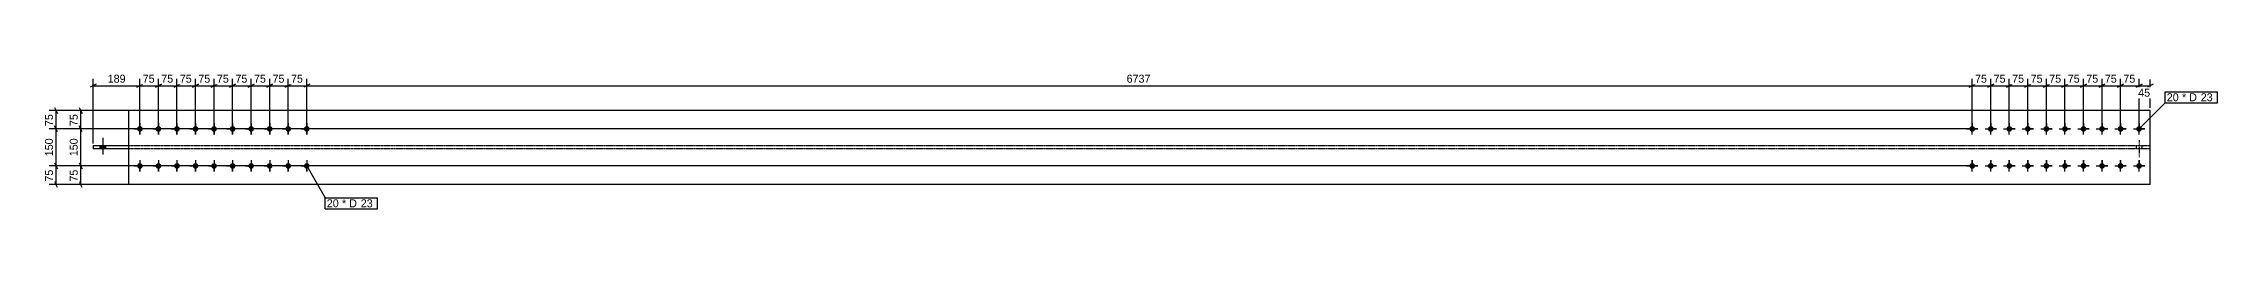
# Model space of a CAD drawing. Header units: millimetres. Extents: x 26 to 22666, y 32 to 1208.
# Drawn here: x 26 to 8820, y 32 to 582 of the extents above; entities that cross this region are included whole.
import ezdxf

# ---------------------------------------------------------------- set-up
doc = ezdxf.new("R2010")
doc.units = ezdxf.units.MM
doc.linetypes.add('DXK_LINE_DOT2', pattern=[3.9198, 1.9599, -1.9599])
doc.linetypes.add('DXK_LINE_DOT4', pattern=[0.9408, 0.4704, -0.4704])
doc.styles.add('Comic Sans MS', font='COMIC.TTF', dxfattribs={"height": 0.2})

msp = doc.modelspace()

# ---------------------------------------------------------------- hatches: boundary and pattern name
at = {"linetype": 'Continuous'}
for points in [[(415.7, 344.4, -1), (415.7, 367.4, -1)], [(490.7, 344.4, -1), (490.7, 367.4, -1)], [(565.7, 344.4, -1), (565.7, 367.4, -1)], [(640.7, 344.4, -1), (640.7, 367.4, -1)], [(715.7, 344.4, -1), (715.7, 367.4, -1)], [(790.7, 344.4, -1), (790.7, 367.4, -1)], [(865.7, 344.4, -1), (865.7, 367.4, -1)], [(940.7, 344.4, -1), (940.7, 367.4, -1)], [(1015.7, 344.4, -1), (1015.7, 367.4, -1)], [(1090.7, 344.4, -1), (1090.7, 367.4, -1)], [(7828.2, 367.4, -1), (7828.2, 344.4, -1)], [(7903.2, 367.4, -1), (7903.2, 344.4, -1)], [(7978.2, 367.4, -1), (7978.2, 344.4, -1)], [(8053.2, 367.4, -1), (8053.2, 344.4, -1)], [(8128.2, 367.4, -1), (8128.2, 344.4, -1)], [(8203.2, 367.4, -1), (8203.2, 344.4, -1)], [(8278.2, 367.4, -1), (8278.2, 344.4, -1)], [(8353.2, 367.4, -1), (8353.2, 344.4, -1)], [(8428.2, 367.4, -1), (8428.2, 344.4, -1)], [(8503.2, 367.4, -1), (8503.2, 344.4, -1)], [(277.4, 286.7), (255.4, 286.7), (255.4, 275.2), (277.4, 275.2)], [(277.4, 286.7), (255.4, 286.7), (255.4, 275.2), (277.4, 275.2)], [(277.4, 286.7), (255.4, 286.7), (255.4, 275.2), (277.4, 275.2)], [(277.4, 286.7), (255.4, 286.7), (255.4, 275.2), (277.4, 275.2)], [(277.4, 286.7), (255.4, 286.7), (255.4, 275.2), (277.4, 275.2)], [(415.7, 194.4, -1), (415.7, 217.4, -1)], [(490.7, 194.4, -1), (490.7, 217.4, -1)], [(565.7, 194.4, -1), (565.7, 217.4, -1)], [(640.7, 194.4, -1), (640.7, 217.4, -1)], [(715.7, 194.4, -1), (715.7, 217.4, -1)], [(790.7, 194.4, -1), (790.7, 217.4, -1)], [(865.7, 194.4, -1), (865.7, 217.4, -1)], [(940.7, 194.4, -1), (940.7, 217.4, -1)], [(1015.7, 194.4, -1), (1015.7, 217.4, -1)], [(1090.7, 194.4, -1), (1090.7, 217.4, -1)], [(7828.2, 217.4, -1), (7828.2, 194.4, -1)], [(7903.2, 217.4, -1), (7903.2, 194.4, -1)], [(7978.2, 217.4, -1), (7978.2, 194.4, -1)], [(8053.2, 217.4, -1), (8053.2, 194.4, -1)], [(8128.2, 217.4, -1), (8128.2, 194.4, -1)], [(8203.2, 217.4, -1), (8203.2, 194.4, -1)], [(8278.2, 217.4, -1), (8278.2, 194.4, -1)], [(8353.2, 217.4, -1), (8353.2, 194.4, -1)], [(8428.2, 217.4, -1), (8428.2, 194.4, -1)], [(8503.2, 217.4, -1), (8503.2, 194.4, -1)]]:
    msp.add_hatch(color=3, dxfattribs=at).paths.add_polyline_path(points)

# ---------------------------------------------------------------- linework, layer by layer
at = {"color": 8, "linetype": 'Continuous'}
for p, q in [((238.4, 536.9), (214.4, 524.9)), ((226.4, 296.7), (226.4, 559.3)), ((226.4, 530.9), (415.7, 530.9)), ((403.7, 524.9), (427.7, 536.9)), ((415.7, 365.9), (415.7, 559.3)), ((415.7, 365.9), (415.7, 559.3)), ((478.7, 524.9), (502.7, 536.9)), ((490.7, 365.9), (490.7, 559.3)), ((490.7, 530.9), (565.7, 530.9)), ((577.7, 536.9), (553.7, 524.9)), ((565.7, 365.9), (565.7, 559.3)), ((628.7, 524.9), (652.7, 536.9)), ((640.7, 365.9), (640.7, 559.3)), ((640.7, 530.9), (715.7, 530.9)), ((727.7, 536.9), (703.7, 524.9)), ((715.7, 365.9), (715.7, 559.3)), ((778.7, 524.9), (802.7, 536.9)), ((790.7, 365.9), (790.7, 559.3)), ((853.7, 524.9), (877.7, 536.9)), ((865.7, 365.9), (865.7, 559.3)), ((928.7, 524.9), (952.7, 536.9)), ((940.7, 365.9), (940.7, 559.3)), ((940.7, 530.9), (1015.7, 530.9)), ((1027.7, 536.9), (1003.7, 524.9)), ((1015.7, 365.9), (1015.7, 559.3)), ((1102.7, 536.9), (1078.7, 524.9)), ((1102.7, 536.9), (1078.7, 524.9)), ((1090.7, 365.9), (1090.7, 559.3)), ((1090.7, 365.9), (1090.7, 559.3)), ((1090.7, 530.9), (7828.2, 530.9)), ((7816.2, 524.9), (7840.2, 536.9)), ((7816.2, 524.9), (7840.2, 536.9)), ((7828.2, 365.9), (7828.2, 559.3)), ((7828.2, 365.9), (7828.2, 559.3)), ((7891.2, 524.9), (7915.2, 536.9)), ((7903.2, 365.9), (7903.2, 559.3)), ((7903.2, 530.9), (7978.2, 530.9)), ((7990.2, 536.9), (7966.2, 524.9)), ((7978.2, 365.9), (7978.2, 559.3)), ((8065.2, 536.9), (8041.2, 524.9)), ((8053.2, 365.9), (8053.2, 559.3)), ((8140.2, 536.9), (8116.2, 524.9)), ((8128.2, 365.9), (8128.2, 559.3)), ((8215.2, 536.9), (8191.2, 524.9)), ((8203.2, 365.9), (8203.2, 559.3)), ((8266.2, 524.9), (8290.2, 536.9)), ((8278.2, 365.9), (8278.2, 559.3)), ((8341.2, 524.9), (8365.2, 536.9)), ((8353.2, 365.9), (8353.2, 559.3)), ((8416.2, 524.9), (8440.2, 536.9)), ((8428.2, 365.9), (8428.2, 559.3)), ((8428.2, 530.9), (8503.2, 530.9)), ((8515.2, 536.9), (8491.2, 524.9)), ((8503.2, 365.9), (8503.2, 559.3)), ((8548.2, 440.9), (8548.2, 556.5)), ((170.4, 442.9), (182.4, 418.9)), ((76.4, 355.9), (76.4, 430.9)), ((7818.2, 430.9), (148, 430.9)), ((7818.2, 355.9), (148, 355.9)), ((182.4, 343.9), (170.4, 367.9)), ((176.4, 355.9), (176.4, 430.9)), ((7818.2, 205.9), (148, 205.9)), ((170.4, 217.9), (182.4, 193.9)), ((7818.2, 130.9), (148, 130.9)), ((182.4, 118.9), (170.4, 142.9))]:
    msp.add_line(p, q, dxfattribs=at)
at = {"color": 7, "linetype": 'Continuous'}
for p, q in [((8548.2, 430.9), (370.7, 430.9)), ((370.7, 130.9), (370.7, 430.9)), ((8548.2, 130.9), (8548.2, 430.9)), ((226.4, 286.7), (226.4, 275.2)), ((370.7, 286.7), (226.4, 286.7)), ((370.7, 275.2), (226.4, 275.2)), ((8548.2, 130.9), (370.7, 130.9))]:
    msp.add_line(p, q, dxfattribs=at)
at = {"color": 3, "linetype": 'Continuous'}
for p, q in [((392.7, 355.9), (408, 355.9)), ((438.7, 355.9), (392.7, 355.9)), ((415.7, 378.9), (415.7, 363.6)), ((415.7, 378.9), (415.7, 332.9)), ((438.7, 355.9), (423.4, 355.9)), ((467.7, 355.9), (483, 355.9)), ((513.7, 355.9), (467.7, 355.9)), ((490.7, 378.9), (490.7, 363.6)), ((490.7, 378.9), (490.7, 332.9)), ((513.7, 355.9), (498.4, 355.9)), ((542.7, 355.9), (558, 355.9)), ((588.7, 355.9), (542.7, 355.9)), ((565.7, 378.9), (565.7, 363.6)), ((565.7, 378.9), (565.7, 332.9)), ((588.7, 355.9), (573.4, 355.9)), ((617.7, 355.9), (633, 355.9)), ((663.7, 355.9), (617.7, 355.9)), ((640.7, 378.9), (640.7, 363.6)), ((640.7, 378.9), (640.7, 332.9)), ((663.7, 355.9), (648.4, 355.9)), ((692.7, 355.9), (708, 355.9)), ((738.7, 355.9), (692.7, 355.9)), ((715.7, 378.9), (715.7, 363.6)), ((715.7, 378.9), (715.7, 332.9)), ((738.7, 355.9), (723.4, 355.9)), ((767.7, 355.9), (783, 355.9)), ((813.7, 355.9), (767.7, 355.9)), ((790.7, 378.9), (790.7, 363.6)), ((790.7, 378.9), (790.7, 332.9)), ((813.7, 355.9), (798.4, 355.9)), ((842.7, 355.9), (858, 355.9)), ((888.7, 355.9), (842.7, 355.9)), ((865.7, 378.9), (865.7, 363.6)), ((865.7, 378.9), (865.7, 332.9)), ((888.7, 355.9), (873.4, 355.9)), ((917.7, 355.9), (933, 355.9)), ((963.7, 355.9), (917.7, 355.9)), ((940.7, 378.9), (940.7, 363.6)), ((940.7, 378.9), (940.7, 332.9)), ((963.7, 355.9), (948.4, 355.9)), ((992.7, 355.9), (1008, 355.9)), ((1038.7, 355.9), (992.7, 355.9)), ((1015.7, 378.9), (1015.7, 363.6)), ((1015.7, 378.9), (1015.7, 332.9)), ((1038.7, 355.9), (1023.4, 355.9)), ((1067.7, 355.9), (1083, 355.9)), ((1113.7, 355.9), (1067.7, 355.9)), ((1090.7, 378.9), (1090.7, 363.6)), ((1090.7, 378.9), (1090.7, 332.9)), ((1113.7, 355.9), (1098.4, 355.9)), ((7805.2, 355.9), (7851.2, 355.9)), ((7805.2, 355.9), (7820.5, 355.9)), ((7828.2, 332.9), (7828.2, 378.9)), ((7828.2, 378.9), (7828.2, 363.6)), ((7851.2, 355.9), (7835.8, 355.9)), ((7880.2, 355.9), (7926.2, 355.9)), ((7880.2, 355.9), (7895.5, 355.9)), ((7903.2, 332.9), (7903.2, 378.9)), ((7903.2, 378.9), (7903.2, 363.6)), ((7926.2, 355.9), (7910.8, 355.9)), ((7955.2, 355.9), (8001.2, 355.9)), ((7955.2, 355.9), (7970.5, 355.9)), ((7978.2, 332.9), (7978.2, 378.9)), ((7978.2, 378.9), (7978.2, 363.6)), ((8001.2, 355.9), (7985.8, 355.9)), ((8030.2, 355.9), (8076.2, 355.9)), ((8030.2, 355.9), (8045.5, 355.9)), ((8053.2, 332.9), (8053.2, 378.9)), ((8053.2, 378.9), (8053.2, 363.6)), ((8076.2, 355.9), (8060.8, 355.9)), ((8105.2, 355.9), (8151.2, 355.9)), ((8105.2, 355.9), (8120.5, 355.9)), ((8128.2, 332.9), (8128.2, 378.9)), ((8128.2, 378.9), (8128.2, 363.6)), ((8151.2, 355.9), (8135.8, 355.9)), ((8180.2, 355.9), (8226.2, 355.9)), ((8180.2, 355.9), (8195.5, 355.9)), ((8203.2, 332.9), (8203.2, 378.9)), ((8203.2, 378.9), (8203.2, 363.6)), ((8226.2, 355.9), (8210.8, 355.9)), ((8255.2, 355.9), (8301.2, 355.9)), ((8255.2, 355.9), (8270.5, 355.9)), ((8278.2, 332.9), (8278.2, 378.9)), ((8278.2, 378.9), (8278.2, 363.6)), ((8301.2, 355.9), (8285.8, 355.9)), ((8330.2, 355.9), (8376.2, 355.9)), ((8330.2, 355.9), (8345.5, 355.9)), ((8353.2, 332.9), (8353.2, 378.9)), ((8353.2, 378.9), (8353.2, 363.6)), ((8376.2, 355.9), (8360.8, 355.9)), ((8405.2, 355.9), (8451.2, 355.9)), ((8405.2, 355.9), (8420.5, 355.9)), ((8428.2, 332.9), (8428.2, 378.9)), ((8428.2, 378.9), (8428.2, 363.6)), ((8451.2, 355.9), (8435.8, 355.9)), ((8480.2, 355.9), (8526.2, 355.9)), ((8480.2, 355.9), (8495.5, 355.9)), ((8503.2, 332.9), (8503.2, 378.9)), ((8503.2, 378.9), (8503.2, 363.6)), ((8526.2, 355.9), (8510.8, 355.9)), ((255.4, 275.2), (255.4, 286.7)), ((255.4, 275.2), (255.4, 286.7)), ((255.4, 275.2), (255.4, 286.7)), ((255.4, 275.2), (255.4, 286.7)), ((255.4, 275.2), (255.4, 286.7)), ((266.4, 252), (266.4, 320.2)), ((266.4, 252), (266.4, 320.2)), ((266.4, 252), (266.4, 320.2)), ((266.4, 252), (266.4, 320.2)), ((266.4, 252), (266.4, 320.2)), ((277.4, 275.2), (277.4, 286.7)), ((277.4, 275.2), (277.4, 286.7)), ((277.4, 275.2), (277.4, 286.7)), ((277.4, 275.2), (277.4, 286.7)), ((277.4, 275.2), (277.4, 286.7)), ((415.7, 332.9), (415.7, 348.2)), ((490.7, 332.9), (490.7, 348.2)), ((565.7, 332.9), (565.7, 348.2)), ((640.7, 332.9), (640.7, 348.2)), ((715.7, 332.9), (715.7, 348.2)), ((790.7, 332.9), (790.7, 348.2)), ((865.7, 332.9), (865.7, 348.2)), ((940.7, 332.9), (940.7, 348.2)), ((1015.7, 332.9), (1015.7, 348.2)), ((1090.7, 332.9), (1090.7, 348.2)), ((7828.2, 332.9), (7828.2, 348.2)), ((7903.2, 332.9), (7903.2, 348.2)), ((7978.2, 332.9), (7978.2, 348.2)), ((8053.2, 332.9), (8053.2, 348.2)), ((8128.2, 332.9), (8128.2, 348.2)), ((8203.2, 332.9), (8203.2, 348.2)), ((8278.2, 332.9), (8278.2, 348.2)), ((8353.2, 332.9), (8353.2, 348.2)), ((8428.2, 332.9), (8428.2, 348.2)), ((8503.2, 332.9), (8503.2, 348.2)), ((392.7, 205.9), (408, 205.9)), ((438.7, 205.9), (392.7, 205.9)), ((415.7, 228.9), (415.7, 213.6)), ((415.7, 228.9), (415.7, 182.9)), ((415.7, 182.9), (415.7, 198.2)), ((438.7, 205.9), (423.4, 205.9)), ((467.7, 205.9), (483, 205.9)), ((513.7, 205.9), (467.7, 205.9)), ((490.7, 228.9), (490.7, 213.6)), ((490.7, 228.9), (490.7, 182.9)), ((490.7, 182.9), (490.7, 198.2)), ((513.7, 205.9), (498.4, 205.9)), ((542.7, 205.9), (558, 205.9)), ((588.7, 205.9), (542.7, 205.9)), ((565.7, 228.9), (565.7, 213.6)), ((565.7, 228.9), (565.7, 182.9)), ((565.7, 182.9), (565.7, 198.2)), ((588.7, 205.9), (573.4, 205.9)), ((617.7, 205.9), (633, 205.9)), ((663.7, 205.9), (617.7, 205.9)), ((640.7, 228.9), (640.7, 213.6)), ((640.7, 228.9), (640.7, 182.9)), ((640.7, 182.9), (640.7, 198.2)), ((663.7, 205.9), (648.4, 205.9)), ((692.7, 205.9), (708, 205.9)), ((738.7, 205.9), (692.7, 205.9)), ((715.7, 228.9), (715.7, 213.6)), ((715.7, 228.9), (715.7, 182.9)), ((715.7, 182.9), (715.7, 198.2)), ((738.7, 205.9), (723.4, 205.9)), ((767.7, 205.9), (783, 205.9)), ((813.7, 205.9), (767.7, 205.9)), ((790.7, 228.9), (790.7, 213.6)), ((790.7, 228.9), (790.7, 182.9)), ((790.7, 182.9), (790.7, 198.2)), ((813.7, 205.9), (798.4, 205.9)), ((842.7, 205.9), (858, 205.9)), ((888.7, 205.9), (842.7, 205.9)), ((865.7, 228.9), (865.7, 213.6)), ((865.7, 228.9), (865.7, 182.9)), ((865.7, 182.9), (865.7, 198.2)), ((888.7, 205.9), (873.4, 205.9)), ((917.7, 205.9), (933, 205.9)), ((963.7, 205.9), (917.7, 205.9)), ((940.7, 228.9), (940.7, 213.6)), ((940.7, 228.9), (940.7, 182.9)), ((940.7, 182.9), (940.7, 198.2)), ((963.7, 205.9), (948.4, 205.9)), ((992.7, 205.9), (1008, 205.9)), ((1038.7, 205.9), (992.7, 205.9)), ((1015.7, 228.9), (1015.7, 213.6)), ((1015.7, 228.9), (1015.7, 182.9)), ((1015.7, 182.9), (1015.7, 198.2)), ((1038.7, 205.9), (1023.4, 205.9)), ((1067.7, 205.9), (1083, 205.9)), ((1113.7, 205.9), (1067.7, 205.9)), ((1090.7, 228.9), (1090.7, 213.6)), ((1090.7, 228.9), (1090.7, 182.9)), ((1090.7, 182.9), (1090.7, 198.2)), ((1113.7, 205.9), (1098.4, 205.9)), ((7805.2, 205.9), (7851.2, 205.9)), ((7805.2, 205.9), (7820.5, 205.9)), ((7828.2, 182.9), (7828.2, 228.9)), ((7828.2, 228.9), (7828.2, 213.6)), ((7828.2, 182.9), (7828.2, 198.2)), ((7851.2, 205.9), (7835.8, 205.9)), ((7880.2, 205.9), (7926.2, 205.9)), ((7880.2, 205.9), (7895.5, 205.9)), ((7903.2, 182.9), (7903.2, 228.9)), ((7903.2, 228.9), (7903.2, 213.6)), ((7903.2, 182.9), (7903.2, 198.2)), ((7926.2, 205.9), (7910.8, 205.9)), ((7955.2, 205.9), (8001.2, 205.9)), ((7955.2, 205.9), (7970.5, 205.9)), ((7978.2, 182.9), (7978.2, 228.9)), ((7978.2, 228.9), (7978.2, 213.6)), ((7978.2, 182.9), (7978.2, 198.2)), ((8001.2, 205.9), (7985.8, 205.9)), ((8030.2, 205.9), (8076.2, 205.9)), ((8030.2, 205.9), (8045.5, 205.9)), ((8053.2, 182.9), (8053.2, 228.9)), ((8053.2, 228.9), (8053.2, 213.6)), ((8053.2, 182.9), (8053.2, 198.2)), ((8076.2, 205.9), (8060.8, 205.9)), ((8105.2, 205.9), (8151.2, 205.9)), ((8105.2, 205.9), (8120.5, 205.9)), ((8128.2, 182.9), (8128.2, 228.9)), ((8128.2, 228.9), (8128.2, 213.6)), ((8128.2, 182.9), (8128.2, 198.2)), ((8151.2, 205.9), (8135.8, 205.9)), ((8180.2, 205.9), (8226.2, 205.9)), ((8180.2, 205.9), (8195.5, 205.9)), ((8203.2, 182.9), (8203.2, 228.9)), ((8203.2, 228.9), (8203.2, 213.6)), ((8203.2, 182.9), (8203.2, 198.2)), ((8226.2, 205.9), (8210.8, 205.9)), ((8255.2, 205.9), (8301.2, 205.9)), ((8255.2, 205.9), (8270.5, 205.9)), ((8278.2, 182.9), (8278.2, 228.9)), ((8278.2, 228.9), (8278.2, 213.6)), ((8278.2, 182.9), (8278.2, 198.2)), ((8301.2, 205.9), (8285.8, 205.9)), ((8330.2, 205.9), (8376.2, 205.9)), ((8330.2, 205.9), (8345.5, 205.9)), ((8353.2, 182.9), (8353.2, 228.9)), ((8353.2, 228.9), (8353.2, 213.6)), ((8353.2, 182.9), (8353.2, 198.2)), ((8376.2, 205.9), (8360.8, 205.9)), ((8405.2, 205.9), (8451.2, 205.9)), ((8405.2, 205.9), (8420.5, 205.9)), ((8428.2, 182.9), (8428.2, 228.9)), ((8428.2, 228.9), (8428.2, 213.6)), ((8428.2, 182.9), (8428.2, 198.2)), ((8451.2, 205.9), (8435.8, 205.9)), ((8480.2, 205.9), (8526.2, 205.9)), ((8480.2, 205.9), (8495.5, 205.9)), ((8503.2, 182.9), (8503.2, 228.9)), ((8503.2, 228.9), (8503.2, 213.6)), ((8503.2, 182.9), (8503.2, 198.2)), ((8526.2, 205.9), (8510.8, 205.9))]:
    msp.add_line(p, q, dxfattribs=at)
at = {"color": 7, "linetype": 'DXK_LINE_DOT4'}
for p, q in [((8548.2, 286.7), (370.7, 286.7)), ((8548.2, 275.2), (370.7, 275.2))]:
    msp.add_line(p, q, dxfattribs=at)
at = {"color": 3, "linetype": 'DXK_LINE_DOT2'}
for p, q in [((8491.7, 286.7), (8491.7, 275.2)), ((8491.7, 286.7), (8491.7, 275.2)), ((8491.7, 286.7), (8491.7, 275.2)), ((8491.7, 286.7), (8491.7, 275.2)), ((8491.7, 286.7), (8491.7, 275.2)), ((8503.2, 309.9), (8503.2, 241.7)), ((8503.2, 309.9), (8503.2, 241.7)), ((8503.2, 309.9), (8503.2, 241.7)), ((8503.2, 309.9), (8503.2, 241.7)), ((8503.2, 309.9), (8503.2, 241.7)), ((8514.7, 286.7), (8514.7, 275.2)), ((8514.7, 286.7), (8514.7, 275.2)), ((8514.7, 286.7), (8514.7, 275.2)), ((8514.7, 286.7), (8514.7, 275.2)), ((8514.7, 286.7), (8514.7, 275.2))]:
    msp.add_line(p, q, dxfattribs=at)

# ---------------------------------------------------------------- wipeouts: each hides what was drawn before it
at = {"color": 0}
for points in [[(8667.4, 468), (8667.4, 500), (8615.2, 500), (8615.2, 468)], [(1223.8, 38), (1223.8, 70), (1171.7, 70), (1171.7, 38)]]:
    msp.add_wipeout(points, dxfattribs=at)

# ---------------------------------------------------------------- next in the draw order: wipeouts: each hides what was drawn before it
for points in [[(363.1, 536.9), (363.1, 581.7), (279, 581.7), (279, 536.9)], [(560.6, 536.9), (560.6, 581.7), (495.7, 581.7), (495.7, 536.9)], [(710.6, 536.9), (710.6, 581.7), (645.7, 581.7), (645.7, 536.9)], [(1010.6, 536.9), (1010.6, 581.7), (945.7, 581.7), (945.7, 536.9)], [(4517.9, 536.9), (4517.9, 581.7), (4400.9, 581.7), (4400.9, 536.9)], [(7973.1, 536.9), (7973.1, 581.7), (7908.2, 581.7), (7908.2, 536.9)], [(8498.1, 536.9), (8498.1, 581.7), (8433.2, 581.7), (8433.2, 536.9)], [(8667.4, 468), (8667.4, 500), (8615.2, 500), (8615.2, 468)], [(170.4, 425.9), (125.6, 425.9), (125.6, 361), (170.4, 361)], [(1223.8, 38), (1223.8, 70), (1171.7, 70), (1171.7, 38)]]:
    msp.add_wipeout(points, dxfattribs=at)

# ---------------------------------------------------------------- next in the draw order: linework, layer by layer
at = {"color": 8, "linetype": 'Continuous'}
for p, q in [((403.7, 524.9), (427.7, 536.9)), ((415.7, 530.9), (490.7, 530.9)), ((502.7, 536.9), (478.7, 524.9)), ((490.7, 365.9), (490.7, 559.3)), ((553.7, 524.9), (577.7, 536.9)), ((565.7, 365.9), (565.7, 559.3)), ((565.7, 530.9), (640.7, 530.9)), ((652.7, 536.9), (628.7, 524.9)), ((640.7, 365.9), (640.7, 559.3)), ((703.7, 524.9), (727.7, 536.9)), ((715.7, 365.9), (715.7, 559.3)), ((865.7, 530.9), (940.7, 530.9)), ((952.7, 536.9), (928.7, 524.9)), ((940.7, 365.9), (940.7, 559.3)), ((1003.7, 524.9), (1027.7, 536.9)), ((1015.7, 365.9), (1015.7, 559.3)), ((1015.7, 530.9), (1090.7, 530.9)), ((7828.2, 530.9), (7903.2, 530.9)), ((7915.2, 536.9), (7891.2, 524.9)), ((7903.2, 365.9), (7903.2, 559.3)), ((7966.2, 524.9), (7990.2, 536.9)), ((7978.2, 365.9), (7978.2, 559.3)), ((7978.2, 530.9), (8053.2, 530.9)), ((8353.2, 530.9), (8428.2, 530.9)), ((8440.2, 536.9), (8416.2, 524.9)), ((8428.2, 365.9), (8428.2, 559.3)), ((8491.2, 524.9), (8515.2, 536.9)), ((8503.2, 365.9), (8503.2, 556.5)), ((8503.2, 530.9), (8548.2, 530.9)), ((8560.2, 536.9), (8536.2, 524.9)), ((70.4, 442.9), (82.4, 418.9)), ((360.7, 430.9), (48, 430.9)), ((7818.2, 355.9), (148, 355.9)), ((182.4, 343.9), (170.4, 367.9)), ((176.4, 205.9), (176.4, 355.9))]:
    msp.add_line(p, q, dxfattribs=at)
at = {"color": 7, "linetype": 'Continuous'}
for p, q in [((8609.2, 462), (8609.2, 506)), ((1090.7, 205.9), (1165.7, 76)), ((1165.7, 32), (1165.7, 76))]:
    msp.add_line(p, q, dxfattribs=at)

# ---------------------------------------------------------------- next in the draw order: texts
at = {"color": 3, "style": 'Comic Sans MS'}
for s, p in [('189', (285.4, 543.3)), ('75', (502.1, 543.3)), ('75', (652.1, 543.3)), ('75', (952.1, 543.3)), ('6737', (4407.3, 543.3)), ('75', (7914.6, 543.3)), ('75', (8439.6, 543.3))]:
    msp.add_text(s, height=32.38, dxfattribs=at).set_placement(p)
msp.add_text('75', height=32.38, rotation=90.00021, dxfattribs=at).set_placement((164, 367.4))

# ---------------------------------------------------------------- next in the draw order: wipeouts: each hides what was drawn before it
at = {"color": 0}
for points in [[(8743.1, 468), (8743.1, 500), (8677, 500), (8677, 468)], [(1299.6, 38), (1299.6, 70), (1233.4, 70), (1233.4, 38)]]:
    msp.add_wipeout(points, dxfattribs=at)

# ---------------------------------------------------------------- next in the draw order: wipeouts: each hides what was drawn before it
for points in [[(485.6, 536.9), (485.6, 581.7), (420.7, 581.7), (420.7, 536.9)], [(635.6, 536.9), (635.6, 581.7), (570.7, 581.7), (570.7, 536.9)], [(935.6, 536.9), (935.6, 581.7), (870.7, 581.7), (870.7, 536.9)], [(1085.6, 536.9), (1085.6, 581.7), (1020.7, 581.7), (1020.7, 536.9)], [(7898.1, 536.9), (7898.1, 581.7), (7833.2, 581.7), (7833.2, 536.9)], [(8048.1, 536.9), (8048.1, 581.7), (7983.2, 581.7), (7983.2, 536.9)], [(8423.1, 536.9), (8423.1, 581.7), (8358.2, 581.7), (8358.2, 536.9)], [(8558.1, 480.1), (8558.1, 524.9), (8493.2, 524.9), (8493.2, 480.1)], [(8743.1, 468), (8743.1, 500), (8677, 500), (8677, 468)], [(170.4, 323), (125.6, 323), (125.6, 238.9), (170.4, 238.9)], [(1299.6, 38), (1299.6, 70), (1233.4, 70), (1233.4, 38)]]:
    msp.add_wipeout(points, dxfattribs=at)

# ---------------------------------------------------------------- next in the draw order: linework, layer by layer
at = {"color": 8, "linetype": 'Continuous'}
for p, q in [((790.7, 530.9), (865.7, 530.9)), ((877.7, 536.9), (853.7, 524.9)), ((865.7, 365.9), (865.7, 559.3)), ((8041.2, 524.9), (8065.2, 536.9)), ((8053.2, 365.9), (8053.2, 559.3)), ((8053.2, 530.9), (8128.2, 530.9)), ((8278.2, 530.9), (8353.2, 530.9)), ((8365.2, 536.9), (8341.2, 524.9)), ((8353.2, 365.9), (8353.2, 559.3)), ((405.7, 355.9), (48, 355.9)), ((82.4, 343.9), (70.4, 367.9)), ((7818.2, 205.9), (148, 205.9)), ((170.4, 217.9), (182.4, 193.9)), ((176.4, 130.9), (176.4, 205.9))]:
    msp.add_line(p, q, dxfattribs=at)
at = {"color": 7, "linetype": 'Continuous'}
msp.add_line((8503.2, 355.9), (8609.2, 462), dxfattribs=at)

# ---------------------------------------------------------------- next in the draw order: texts
at = {"color": 3, "style": 'Comic Sans MS'}
for s, p in [('75', (427.1, 543.3)), ('75', (577.1, 543.3)), ('75', (877.1, 543.3)), ('75', (1027.1, 543.3)), ('75', (7839.6, 543.3)), ('75', (7989.6, 543.3)), ('75', (8364.6, 543.3)), ('45', (8499.6, 486.5)), ('20', (8615.2, 468)), ('20', (1171.7, 38))]:
    msp.add_text(s, height=32.38, dxfattribs=at).set_placement(p)
msp.add_text('150', height=32.38, rotation=90.00021, dxfattribs=at).set_placement((164, 245.3))

# ---------------------------------------------------------------- next in the draw order: wipeouts: each hides what was drawn before it
at = {"color": 0}
for points in [[(8804.9, 468), (8804.9, 500), (8752.7, 500), (8752.7, 468)], [(1361.3, 38), (1361.3, 70), (1309.2, 70), (1309.2, 38)]]:
    msp.add_wipeout(points, dxfattribs=at)

# ---------------------------------------------------------------- next in the draw order: wipeouts: each hides what was drawn before it
for points in [[(860.6, 536.9), (860.6, 581.7), (795.7, 581.7), (795.7, 536.9)], [(8123.1, 536.9), (8123.1, 581.7), (8058.2, 581.7), (8058.2, 536.9)], [(8348.1, 536.9), (8348.1, 581.7), (8283.2, 581.7), (8283.2, 536.9)], [(8804.9, 468), (8804.9, 500), (8752.7, 500), (8752.7, 468)], [(70.4, 425.9), (25.6, 425.9), (25.6, 361), (70.4, 361)], [(170.4, 200.9), (125.6, 200.9), (125.6, 136), (170.4, 136)], [(1361.3, 38), (1361.3, 70), (1309.2, 70), (1309.2, 38)]]:
    msp.add_wipeout(points, dxfattribs=at)

# ---------------------------------------------------------------- next in the draw order: linework, layer by layer
at = {"color": 8, "linetype": 'Continuous'}
for p, q in [((715.7, 530.9), (790.7, 530.9)), ((802.7, 536.9), (778.7, 524.9)), ((790.7, 365.9), (790.7, 559.3)), ((8116.2, 524.9), (8140.2, 536.9)), ((8128.2, 365.9), (8128.2, 559.3)), ((8128.2, 530.9), (8203.2, 530.9)), ((8290.2, 536.9), (8266.2, 524.9)), ((8278.2, 365.9), (8278.2, 559.3)), ((405.7, 355.9), (48, 355.9)), ((82.4, 343.9), (70.4, 367.9)), ((76.4, 205.9), (76.4, 355.9)), ((405.7, 205.9), (48, 205.9)), ((70.4, 217.9), (82.4, 193.9)), ((360.7, 130.9), (48, 130.9)), ((82.4, 118.9), (70.4, 142.9))]:
    msp.add_line(p, q, dxfattribs=at)
at = {"color": 7, "linetype": 'Continuous'}
for p, q in [((8609.2, 506), (8820.5, 506)), ((8609.2, 462), (8820.5, 462)), ((8820.5, 462), (8820.5, 506)), ((1165.7, 76), (1376.9, 76)), ((1165.7, 32), (1376.9, 32)), ((1376.9, 32), (1376.9, 76))]:
    msp.add_line(p, q, dxfattribs=at)

# ---------------------------------------------------------------- next in the draw order: texts
at = {"color": 3, "style": 'Comic Sans MS'}
for s, p in [('75', (802.1, 543.3)), ('75', (8064.6, 543.3)), ('75', (8289.6, 543.3)), ('* D', (8677, 468)), ('23', (8752.7, 468)), ('* D', (1233.4, 38)), ('23', (1309.2, 38))]:
    msp.add_text(s, height=32.38, dxfattribs=at).set_placement(p)
for p in [(64, 367.4), (164, 142.4)]:
    msp.add_text('75', height=32.38, rotation=90.00021, dxfattribs=at).set_placement(p)

# ---------------------------------------------------------------- next in the draw order: wipeouts: each hides what was drawn before it
at = {"color": 0}
for points in [[(785.6, 536.9), (785.6, 581.7), (720.7, 581.7), (720.7, 536.9)], [(8198.1, 536.9), (8198.1, 581.7), (8133.2, 581.7), (8133.2, 536.9)], [(70.4, 323), (25.6, 323), (25.6, 238.8), (70.4, 238.8)]]:
    msp.add_wipeout(points, dxfattribs=at)

# ---------------------------------------------------------------- next in the draw order: linework, layer by layer
at = {"color": 8, "linetype": 'Continuous'}
for p, q in [((8191.2, 524.9), (8215.2, 536.9)), ((8203.2, 365.9), (8203.2, 559.3)), ((8203.2, 530.9), (8278.2, 530.9)), ((405.7, 205.9), (48, 205.9)), ((70.4, 217.9), (82.4, 193.9)), ((76.4, 130.9), (76.4, 205.9))]:
    msp.add_line(p, q, dxfattribs=at)

# ---------------------------------------------------------------- next in the draw order: texts
at = {"color": 3, "style": 'Comic Sans MS'}
for p in [(727.1, 543.3), (8139.6, 543.3)]:
    msp.add_text('75', height=32.38, dxfattribs=at).set_placement(p)
msp.add_text('150', height=32.38, rotation=90.00021, dxfattribs=at).set_placement((64, 245.2))

# ---------------------------------------------------------------- next in the draw order: wipeouts: each hides what was drawn before it
at = {"color": 0}
for points in [[(8273.1, 536.9), (8273.1, 581.7), (8208.2, 581.7), (8208.2, 536.9)], [(70.4, 200.9), (25.6, 200.9), (25.6, 136), (70.4, 136)]]:
    msp.add_wipeout(points, dxfattribs=at)

# ---------------------------------------------------------------- next in the draw order: texts
at = {"color": 3, "style": 'Comic Sans MS'}
msp.add_text('75', height=32.38, dxfattribs=at).set_placement((8214.6, 543.3))
msp.add_text('75', height=32.38, rotation=90.00021, dxfattribs=at).set_placement((64, 142.4))

doc.saveas('drawing.dxf')
